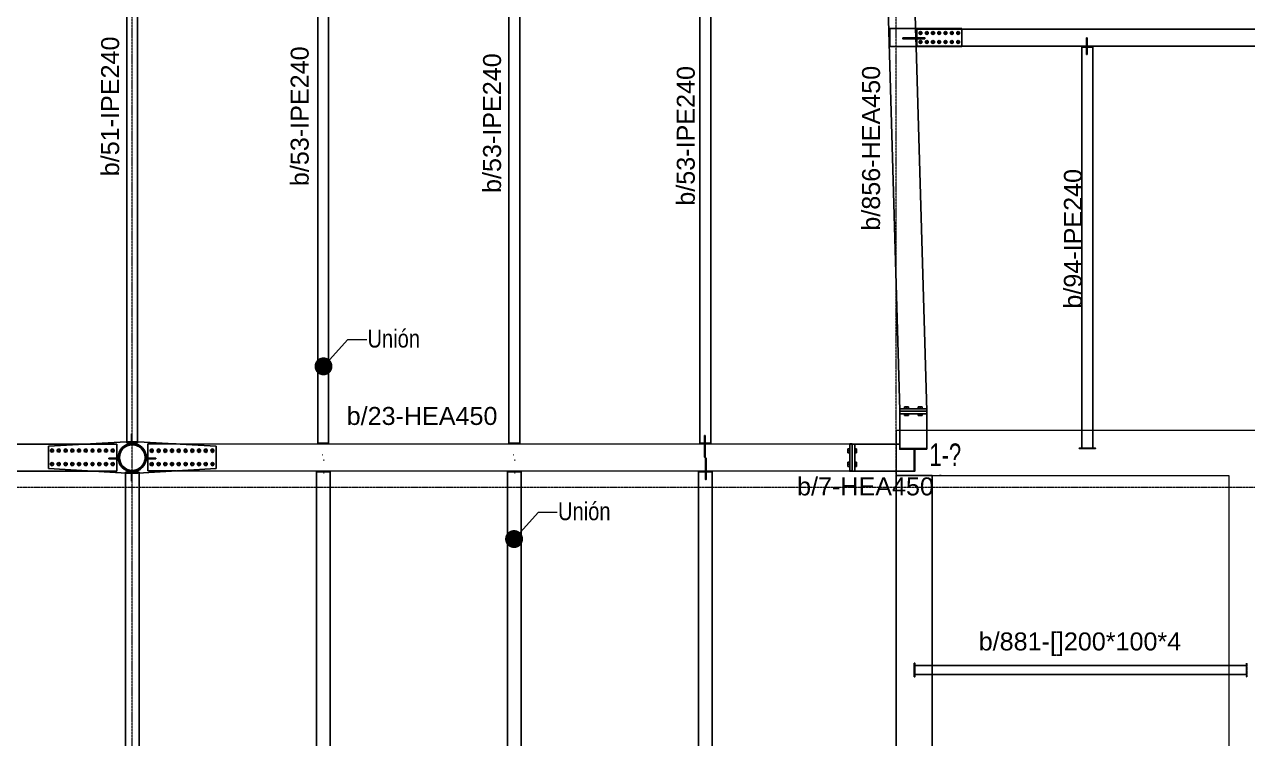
# Model space of a CAD drawing. Extents: x 7536 to 102814, y -9868 to 35131.
# Drawn here: x 20633 to 34240, y 20162 to 28101 of the extents above; entities that cross this region are included whole.
import ezdxf
from ezdxf.enums import TextEntityAlignment as Align

# ---------------------------------------------------------------- set-up
doc = ezdxf.new("R2010")
doc.units = 0
doc.header["$LTSCALE"] = 0.4
doc.linetypes.add('DXK_LINE_DOT2', pattern=[3.9198, 1.9599, -1.9599])
doc.linetypes.add('Grid Line', pattern=[3.33375, 1.905, -0.47625, 0.47625, -0.47625])
doc.layers.get('0').update_dxf_attribs({"color": 255})
for name, color, linetype in [('COTAS', 8, 'Continuous'), ('P-PLATINA', 6, 'Continuous'), ('VIGAS', 8, 'Continuous')]:
    doc.layers.add(name, color=color, linetype=linetype)
for name, color, linetype, lineweight in [('E_COLUMNAS-1', 1, 'Continuous', 25), ('E_EJES-1', 8, 'Grid Line', 9), ('E_TEXTO', 3, 'Continuous', 9), ('E_VIGAS-1', 254, 'Continuous', 25), ('I-WALL-1', 2, 'Continuous', 18)]:
    doc.layers.add(name, color=color, linetype=linetype, lineweight=lineweight)
doc.styles.add('CX', font='ARIALUNI.ttf', dxfattribs={"width": 0.8, "height": 300})
doc.styles.add('VERDANA', font='arial.ttf')

# ---------------------------------------------------------------- blocks, each defined once
blk = doc.blocks.new('CX')
at = {"layer": 'E_TEXTO', "color": 3, "style": 'CX', "width": 0.7}
blk.add_attdef('CX', text='', height=200, dxfattribs=at).set_placement((0, 0), align=Align.MIDDLE_CENTER)

msp = doc.modelspace()

# ---------------------------------------------------------------- linework, layer by layer
at = {"color": 1, "linetype": 'Continuous'}
for centre, radius, start, end in [((30600.5, 28005.6), 11.5, 18, 198), ((30600.5, 27905.6), 11.5, 18, 198), ((30600.5, 28005.6), 11.5, 198, 18), ((30600.5, 27905.6), 11.5, 198, 18), ((30600.5, 28005.6), 10, 90, 270), ((30600.5, 27905.6), 10, 90, 270), ((30600.5, 28005.6), 10, 270, 90), ((30600.5, 27905.6), 10, 270, 90), ((30670.5, 28005.6), 11.5, 18, 198), ((30670.5, 27905.6), 11.5, 18, 198), ((30670.5, 28005.6), 11.5, 198, 18), ((30670.5, 27905.6), 11.5, 198, 18), ((30670.5, 28005.6), 10, 90, 270), ((30670.5, 27905.6), 10, 90, 270), ((30670.5, 28005.6), 10, 270, 90), ((30670.5, 27905.6), 10, 270, 90), ((30740.5, 28005.6), 11.5, 18, 198), ((30740.5, 27905.6), 11.5, 18, 198), ((30740.5, 28005.6), 11.5, 198, 18), ((30740.5, 27905.6), 11.5, 198, 18), ((30740.5, 28005.6), 10, 90, 270), ((30740.5, 27905.6), 10, 90, 270), ((30740.5, 28005.6), 10, 270, 90), ((30740.5, 27905.6), 10, 270, 90), ((30810.5, 28005.6), 11.5, 18, 198), ((30810.5, 27905.6), 11.5, 18, 198), ((30810.5, 28005.6), 11.5, 198, 18), ((30810.5, 27905.6), 11.5, 198, 18), ((30810.5, 28005.6), 10, 90, 270), ((30810.5, 27905.6), 10, 90, 270), ((30810.5, 28005.6), 10, 270, 90), ((30810.5, 27905.6), 10, 270, 90), ((30880.5, 28005.6), 11.5, 18, 198), ((30880.5, 27905.6), 11.5, 18, 198), ((30880.5, 28005.6), 11.5, 198, 18), ((30880.5, 27905.6), 11.5, 198, 18), ((30880.5, 28005.6), 10, 90, 270), ((30880.5, 27905.6), 10, 90, 270), ((30880.5, 28005.6), 10, 270, 90), ((30880.5, 27905.6), 10, 270, 90), ((30950.5, 28005.6), 11.5, 18, 198), ((30950.5, 27905.6), 11.5, 18, 198), ((30950.5, 28005.6), 11.5, 198, 18), ((30950.5, 27905.6), 11.5, 198, 18), ((30950.5, 28005.6), 10, 90, 270), ((30950.5, 27905.6), 10, 90, 270), ((30950.5, 28005.6), 10, 270, 90), ((30950.5, 27905.6), 10, 270, 90), ((31020.5, 28005.6), 11.5, 18, 198), ((31020.5, 27905.6), 11.5, 18, 198), ((31020.5, 28005.6), 11.5, 198, 18), ((31020.5, 27905.6), 11.5, 198, 18), ((31020.5, 28005.6), 10, 90, 270), ((31020.5, 27905.6), 10, 90, 270), ((31020.5, 28005.6), 10, 270, 90), ((31020.5, 27905.6), 10, 270, 90), ((20939.9, 23363.3), 12, 18.0268, 198.0268), ((20939.9, 23363.3), 12, 198.0268, 18.0268), ((20939.9, 23363.3), 11, 90.0268, 270.0268), ((20939.9, 23363.3), 11, 270.0268, 90.0268), ((21014.9, 23363.4), 12, 18.0268, 198.0268), ((21014.9, 23363.4), 12, 198.0268, 18.0268), ((21014.9, 23363.4), 11, 90.0268, 270.0268), ((21014.9, 23363.4), 11, 270.0268, 90.0268), ((21089.9, 23363.4), 12, 18.0268, 198.0268), ((21089.9, 23363.4), 12, 198.0268, 18.0268), ((21089.9, 23363.4), 11, 90.0268, 270.0268), ((21089.9, 23363.4), 11, 270.0268, 90.0268), ((21164.9, 23363.4), 12, 18.0268, 198.0268), ((21164.9, 23363.4), 12, 198.0268, 18.0268), ((21164.9, 23363.4), 11, 90.0268, 270.0268), ((21164.9, 23363.4), 11, 270.0268, 90.0268), ((21239.9, 23363.5), 12, 18.0268, 198.0268), ((21239.9, 23363.5), 12, 198.0268, 18.0268), ((21239.9, 23363.5), 11, 90.0268, 270.0268), ((21239.9, 23363.5), 11, 270.0268, 90.0268), ((21314.9, 23363.5), 12, 18.0268, 198.0268), ((21314.9, 23363.5), 12, 198.0268, 18.0268), ((21314.9, 23363.5), 11, 90.0268, 270.0268), ((21314.9, 23363.5), 11, 270.0268, 90.0268), ((21389.9, 23363.5), 12, 18.0268, 198.0268), ((21389.9, 23363.5), 12, 198.0268, 18.0268), ((21389.9, 23363.5), 11, 90.0268, 270.0268), ((21389.9, 23363.5), 11, 270.0268, 90.0268), ((21464.9, 23363.6), 12, 18.0268, 198.0268), ((21464.9, 23363.6), 12, 198.0268, 18.0268), ((21464.9, 23363.6), 11, 90.0268, 270.0268), ((21464.9, 23363.6), 11, 270.0268, 90.0268), ((21539.9, 23363.6), 12, 18.0268, 198.0268), ((21539.9, 23363.6), 12, 198.0268, 18.0268), ((21539.9, 23363.6), 11, 90.0268, 270.0268), ((21539.9, 23363.6), 11, 270.0268, 90.0268), ((21614.9, 23363.6), 12, 18.0268, 198.0268), ((21614.9, 23363.6), 12, 198.0268, 18.0268), ((21614.9, 23363.6), 11, 90.0268, 270.0268), ((21614.9, 23363.6), 11, 270.0268, 90.0268), ((22049.9, 23362.8), 12, 18.0268, 198.0268), ((22049.9, 23362.8), 12, 198.0268, 18.0268), ((22049.9, 23362.8), 11, 90.0268, 270.0268), ((22049.9, 23362.8), 11, 270.0268, 90.0268), ((22124.9, 23362.8), 12, 18.0268, 198.0268), ((22124.9, 23362.8), 12, 198.0268, 18.0268), ((22124.9, 23362.8), 11, 90.0268, 270.0268), ((22124.9, 23362.8), 11, 270.0268, 90.0268), ((22199.9, 23362.8), 12, 18.0268, 198.0268), ((22199.9, 23362.8), 12, 198.0268, 18.0268), ((22199.9, 23362.8), 11, 90.0268, 270.0268), ((22199.9, 23362.8), 11, 270.0268, 90.0268), ((22274.9, 23362.9), 12, 18.0268, 198.0268), ((22274.9, 23362.9), 12, 198.0268, 18.0268), ((22274.9, 23362.9), 11, 90.0268, 270.0268), ((22274.9, 23362.9), 11, 270.0268, 90.0268), ((22349.9, 23362.9), 12, 18.0268, 198.0268), ((22349.9, 23362.9), 12, 198.0268, 18.0268), ((22349.9, 23362.9), 11, 90.0268, 270.0268), ((22349.9, 23362.9), 11, 270.0268, 90.0268), ((22424.9, 23362.9), 12, 18.0268, 198.0268), ((22424.9, 23362.9), 12, 198.0268, 18.0268), ((22424.9, 23362.9), 11, 90.0268, 270.0268), ((22424.9, 23362.9), 11, 270.0268, 90.0268), ((22499.9, 23363), 12, 18.0268, 198.0268), ((22499.9, 23363), 12, 198.0268, 18.0268), ((22499.9, 23363), 11, 90.0268, 270.0268), ((22499.9, 23363), 11, 270.0268, 90.0268), ((22574.9, 23363), 12, 18.0268, 198.0268), ((22574.9, 23363), 12, 198.0268, 18.0268), ((22574.9, 23363), 11, 90.0268, 270.0268), ((22574.9, 23363), 11, 270.0268, 90.0268), ((22649.9, 23363), 12, 18.0268, 198.0268), ((22649.9, 23363), 12, 198.0268, 18.0268), ((22649.9, 23363), 11, 90.0268, 270.0268), ((22649.9, 23363), 11, 270.0268, 90.0268), ((22724.9, 23363.1), 12, 18.0268, 198.0268), ((22724.9, 23363.1), 12, 198.0268, 18.0268), ((22724.9, 23363.1), 11, 90.0268, 270.0268), ((22724.9, 23363.1), 11, 270.0268, 90.0268), ((20939.9, 23213.3), 12, 18.0268, 198.0268), ((20939.9, 23213.3), 12, 198.0268, 18.0268), ((20939.9, 23213.3), 11, 90.0268, 270.0268), ((20939.9, 23213.3), 11, 270.0268, 90.0268), ((21014.9, 23213.4), 12, 18.0268, 198.0268), ((21014.9, 23213.4), 12, 198.0268, 18.0268), ((21014.9, 23213.4), 11, 90.0268, 270.0268), ((21014.9, 23213.4), 11, 270.0268, 90.0268), ((21089.9, 23213.4), 12, 18.0268, 198.0268), ((21089.9, 23213.4), 12, 198.0268, 18.0268), ((21089.9, 23213.4), 11, 90.0268, 270.0268), ((21089.9, 23213.4), 11, 270.0268, 90.0268), ((21164.9, 23213.4), 12, 18.0268, 198.0268), ((21164.9, 23213.4), 12, 198.0268, 18.0268), ((21164.9, 23213.4), 11, 90.0268, 270.0268), ((21164.9, 23213.4), 11, 270.0268, 90.0268), ((21239.9, 23213.5), 12, 18.0268, 198.0268), ((21239.9, 23213.5), 12, 198.0268, 18.0268), ((21239.9, 23213.5), 11, 90.0268, 270.0268), ((21239.9, 23213.5), 11, 270.0268, 90.0268), ((21314.9, 23213.5), 12, 18.0268, 198.0268), ((21314.9, 23213.5), 12, 198.0268, 18.0268), ((21314.9, 23213.5), 11, 90.0268, 270.0268), ((21314.9, 23213.5), 11, 270.0268, 90.0268), ((21389.9, 23213.5), 12, 18.0268, 198.0268), ((21389.9, 23213.5), 12, 198.0268, 18.0268), ((21389.9, 23213.5), 11, 90.0268, 270.0268), ((21389.9, 23213.5), 11, 270.0268, 90.0268), ((21464.9, 23213.6), 12, 18.0268, 198.0268), ((21464.9, 23213.6), 12, 198.0268, 18.0268), ((21464.9, 23213.6), 11, 90.0268, 270.0268), ((21464.9, 23213.6), 11, 270.0268, 90.0268), ((21539.9, 23213.6), 12, 18.0268, 198.0268), ((21539.9, 23213.6), 12, 198.0268, 18.0268), ((21539.9, 23213.6), 11, 90.0268, 270.0268), ((21539.9, 23213.6), 11, 270.0268, 90.0268), ((21614.9, 23213.6), 12, 18.0268, 198.0268), ((21614.9, 23213.6), 12, 198.0268, 18.0268), ((21614.9, 23213.6), 11, 90.0268, 270.0268), ((21614.9, 23213.6), 11, 270.0268, 90.0268), ((22049.9, 23212.8), 12, 18.0268, 198.0268), ((22049.9, 23212.8), 12, 198.0268, 18.0268), ((22049.9, 23212.8), 11, 90.0268, 270.0268), ((22049.9, 23212.8), 11, 270.0268, 90.0268), ((22124.9, 23212.8), 12, 18.0268, 198.0268), ((22124.9, 23212.8), 12, 198.0268, 18.0268), ((22124.9, 23212.8), 11, 90.0268, 270.0268), ((22124.9, 23212.8), 11, 270.0268, 90.0268), ((22199.9, 23212.8), 12, 18.0268, 198.0268), ((22199.9, 23212.8), 12, 198.0268, 18.0268), ((22199.9, 23212.8), 11, 90.0268, 270.0268), ((22199.9, 23212.8), 11, 270.0268, 90.0268), ((22274.9, 23212.9), 12, 18.0268, 198.0268), ((22274.9, 23212.9), 12, 198.0268, 18.0268), ((22274.9, 23212.9), 11, 90.0268, 270.0268), ((22274.9, 23212.9), 11, 270.0268, 90.0268), ((22349.9, 23212.9), 12, 18.0268, 198.0268), ((22349.9, 23212.9), 12, 198.0268, 18.0268), ((22349.9, 23212.9), 11, 90.0268, 270.0268), ((22349.9, 23212.9), 11, 270.0268, 90.0268), ((22424.9, 23212.9), 12, 18.0268, 198.0268), ((22424.9, 23212.9), 12, 198.0268, 18.0268), ((22424.9, 23212.9), 11, 90.0268, 270.0268), ((22424.9, 23212.9), 11, 270.0268, 90.0268), ((22499.9, 23213), 12, 18.0268, 198.0268), ((22499.9, 23213), 12, 198.0268, 18.0268), ((22499.9, 23213), 11, 90.0268, 270.0268), ((22499.9, 23213), 11, 270.0268, 90.0268), ((22574.9, 23213), 12, 18.0268, 198.0268), ((22574.9, 23213), 12, 198.0268, 18.0268), ((22574.9, 23213), 11, 90.0268, 270.0268), ((22574.9, 23213), 11, 270.0268, 90.0268), ((22649.9, 23213), 12, 18.0268, 198.0268), ((22649.9, 23213), 12, 198.0268, 18.0268), ((22649.9, 23213), 11, 90.0268, 270.0268), ((22649.9, 23213), 11, 270.0268, 90.0268), ((22724.9, 23213.1), 12, 18.0268, 198.0268), ((22724.9, 23213.1), 12, 198.0268, 18.0268), ((22724.9, 23213.1), 11, 90.0268, 270.0268), ((22724.9, 23213.1), 11, 270.0268, 90.0268)]:
    msp.add_arc(centre, radius, start, end, dxfattribs=at)
at = {"layer": 'COTAS'}
for points in [[(29851.6, 23435.8), (30371.1, 23435.8)], [(30532.4, 23378.2), (30532.6, 23135.8), (29851.5, 23135.8)], [(30532.4, 23378.2), (30532.4, 23135.8), (30540, 23135.8), (30540, 23378.2)]]:
    msp.add_lwpolyline(points, dxfattribs=at)
msp.add_lwpolyline([(30670.9, 23378.2), (30670.9, 23385.8), (30371.1, 23385.8), (30371.1, 23378.2)], close=True, dxfattribs=at)
at = {"layer": 'E_COLUMNAS-1'}
for centre, radius, start, end in [((21832.4, 23285.9), 157.5, 78.75, 258.75), ((21832.4, 23285.9), 157.5, 78.75, 258.75), ((21832.4, 23285.7), 152.5, 11.25, 191.25), ((21832.4, 23285.7), 142.5, 348.75, 168.75), ((21832.4, 23285.9), 157.5, 258.75, 78.75), ((21832.4, 23285.9), 157.5, 258.75, 78.75), ((21832.4, 23285.7), 152.5, 191.25, 11.25), ((21832.4, 23285.7), 142.5, 168.75, 348.75)]:
    msp.add_arc(centre, radius, start, end, dxfattribs=at)
at = {"layer": 'E_EJES-1'}
for p, q in [((21832.4, 3740.4), (21832.4, 34230.5)), ((30332.4, 3740.4), (30332.4, 34230.5)), ((8436, 22955.7), (101914.5, 22955.7))]:
    msp.add_line(p, q, dxfattribs=at)
at = {"layer": 'E_TEXTO', "color": 4}
for p, q in [((23960, 24300), (24230.6, 24598)), ((24230.6, 24598), (24440.3, 24598)), ((26080, 22380), (26350.6, 22678)), ((26350.6, 22678), (26560.3, 22678))]:
    msp.add_line(p, q, dxfattribs=at)
at = {"layer": 'E_TEXTO', "color": 4, "const_width": 100}
for points in [[(23910, 24300, 1), (24010, 24300, 1)], [(26030, 22380, 1), (26130, 22380, 1)]]:
    msp.add_lwpolyline(points, format="xyb", close=True, dxfattribs=at)
at = {"layer": 'E_VIGAS-1', "color": 30, "true_color": 0xf26722}
for p, q in [((30332.6, 23085.8), (30332.6, 13825.8)), ((30332.4, 14455.7), (30332.4, 22955.7))]:
    msp.add_line(p, q, dxfattribs=at)
msp.add_lwpolyline([(30732.3, 16440.8), (30732.3, 14325.8), (30332.3, 14325.8), (30332.3, 23085.8), (30732.3, 23085.8), (30732.3, 16440.8)], dxfattribs=at)
at = {"layer": 'I-WALL-1', "color": 40, "true_color": 0xf8d731}
msp.add_lwpolyline([(30332.6, 13825.8), (38832.6, 13825.8), (38832.6, 14325.8), (34432.5, 14325.8), (34432.5, 23085.8), (38832.6, 23085.8), (38832.6, 23585.8), (30332.6, 23585.8), (30332.4, 23085.8), (34032.5, 23085.8), (34032.5, 14325.8), (30332.6, 14325.8)], close=True, dxfattribs=at)
at = {"layer": 'P-PLATINA'}
for p, q in [((30431.5, 27940.9), (30431.5, 27950.9)), ((23948.2, 23317.3), (23954.2, 23317.3)), ((26073.2, 23317), (26079.2, 23317)), ((28198.2, 23316.7), (28204.2, 23316.7)), ((23960.9, 23255.8), (23966.9, 23255.8)), ((26085.9, 23255.5), (26091.9, 23255.5)), ((28210.9, 23255.2), (28216.9, 23255.2)), ((23960.9, 23116.5), (23966.9, 23116.5)), ((26085.9, 23116.2), (26091.9, 23116.2)), ((28210.9, 23116), (28216.9, 23116))]:
    msp.add_line(p, q, dxfattribs=at)
for points in [[(30650.8, 27940.9), (30650.8, 27950.9), (30406.5, 27950.9), (30406.5, 27940.9)], [(28198.3, 23531), (28204.3, 23531), (28204.3, 23446), (28204.3, 23436), (28204.2, 23291.7), (28198.2, 23291.7), (28198.3, 23436), (28198.3, 23446)], [(28216.9, 23126), (28216.9, 23136), (28216.9, 23280.2), (28210.9, 23280.2), (28210.9, 23136), (28210.9, 23126), (28210.9, 23041), (28216.9, 23041)]]:
    msp.add_lwpolyline(points, close=True, dxfattribs=at)
at = {"layer": 'VIGAS'}
for p, q in [((23897.4, 23446.5), (23897.4, 29747.5)), ((24017.4, 23446.5), (24017.4, 29747.5)), ((26022.4, 29747.5), (26022.4, 23446.3)), ((26142.4, 29747.5), (26142.4, 23446.2)), ((28147.4, 23446), (28147.4, 29747.5)), ((28267.4, 23446), (28267.4, 29747.5)), ((30198.1, 29757.3), (30370.4, 23809.6)), ((30499.1, 29728.1), (30547.5, 28055.6)), ((21772.4, 29634.8), (21772.4, 23460.1)), ((21892.4, 29634.7), (21892.4, 23460.1)), ((30260.4, 27855.6), (30260.5, 28055.6)), ((30260.4, 27855.6), (30260.5, 28055.6)), ((30260.5, 28055.6), (31060.5, 28055.6)), ((30260.5, 28055.6), (31060.5, 28055.6)), ((30547.5, 28055.6), (30553.3, 27855.6)), ((30560.4, 27860.6), (30560.4, 28050.6)), ((31060.5, 28050.6), (30560.4, 28050.6)), ((31060.5, 28055.6), (31060.4, 27855.6)), ((31060.5, 28055.6), (31060.4, 27855.6)), ((38159.9, 28050.6), (31060.5, 28050.6)), ((30585.5, 28014.2), (30600.5, 28022.9)), ((30585.5, 27996.9), (30585.5, 28014.2)), ((30600.5, 27988.2), (30585.5, 27996.9)), ((30585.5, 27914.2), (30600.5, 27922.9)), ((30585.5, 27896.9), (30585.5, 27914.2)), ((30600.5, 27888.2), (30585.5, 27896.9)), ((30600.5, 28022.9), (30615.5, 28014.2)), ((30615.5, 27996.9), (30600.5, 27988.2)), ((30600.5, 27922.9), (30615.5, 27914.2)), ((30615.5, 27896.9), (30600.5, 27888.2)), ((30615.5, 28014.2), (30615.5, 27996.9)), ((30615.5, 27914.2), (30615.5, 27896.9)), ((30655.5, 28014.2), (30670.5, 28022.9)), ((30655.5, 27996.9), (30655.5, 28014.2)), ((30670.5, 27988.2), (30655.5, 27996.9)), ((30655.5, 27914.2), (30670.5, 27922.9)), ((30655.5, 27896.9), (30655.5, 27914.2)), ((30670.5, 27888.2), (30655.5, 27896.9)), ((30670.5, 28022.9), (30685.5, 28014.2)), ((30685.5, 27996.9), (30670.5, 27988.2)), ((30670.5, 27922.9), (30685.5, 27914.2)), ((30685.5, 27896.9), (30670.5, 27888.2)), ((30685.5, 28014.2), (30685.5, 27996.9)), ((30685.5, 27914.2), (30685.5, 27896.9)), ((30725.5, 28014.2), (30740.5, 28022.9)), ((30725.5, 27996.9), (30725.5, 28014.2)), ((30740.5, 27988.2), (30725.5, 27996.9)), ((30725.5, 27914.2), (30740.5, 27922.9)), ((30725.5, 27896.9), (30725.5, 27914.2)), ((30740.5, 27888.2), (30725.5, 27896.9)), ((30740.5, 28022.9), (30755.5, 28014.2)), ((30755.5, 27996.9), (30740.5, 27988.2)), ((30740.5, 27922.9), (30755.5, 27914.2)), ((30755.5, 27896.9), (30740.5, 27888.2)), ((30755.5, 28014.2), (30755.5, 27996.9)), ((30755.5, 27914.2), (30755.5, 27896.9)), ((30795.5, 28014.2), (30810.5, 28022.9)), ((30795.5, 27996.9), (30795.5, 28014.2)), ((30810.5, 27988.2), (30795.5, 27996.9)), ((30795.5, 27914.2), (30810.5, 27922.9)), ((30795.5, 27896.9), (30795.5, 27914.2)), ((30810.5, 27888.2), (30795.5, 27896.9)), ((30810.5, 28022.9), (30825.5, 28014.2)), ((30825.5, 27996.9), (30810.5, 27988.2)), ((30810.5, 27922.9), (30825.5, 27914.2)), ((30825.5, 27896.9), (30810.5, 27888.2)), ((30825.5, 28014.2), (30825.5, 27996.9)), ((30825.5, 27914.2), (30825.5, 27896.9)), ((30865.5, 28014.2), (30880.5, 28022.9)), ((30865.5, 27996.9), (30865.5, 28014.2)), ((30880.5, 27988.2), (30865.5, 27996.9)), ((30865.5, 27914.2), (30880.5, 27922.9)), ((30865.5, 27896.9), (30865.5, 27914.2)), ((30880.5, 27888.2), (30865.5, 27896.9)), ((30880.5, 28022.9), (30895.5, 28014.2)), ((30895.5, 27996.9), (30880.5, 27988.2)), ((30880.5, 27922.9), (30895.5, 27914.2)), ((30895.5, 27896.9), (30880.5, 27888.2)), ((30895.5, 28014.2), (30895.5, 27996.9)), ((30895.5, 27914.2), (30895.5, 27896.9)), ((30935.5, 28014.2), (30950.5, 28022.9)), ((30935.5, 27996.9), (30935.5, 28014.2)), ((30950.5, 27988.2), (30935.5, 27996.9)), ((30935.5, 27914.2), (30950.5, 27922.9)), ((30935.5, 27896.9), (30935.5, 27914.2)), ((30950.5, 27888.2), (30935.5, 27896.9)), ((30950.5, 28022.9), (30965.5, 28014.2)), ((30965.5, 27996.9), (30950.5, 27988.2)), ((30950.5, 27922.9), (30965.5, 27914.2)), ((30965.5, 27896.9), (30950.5, 27888.2)), ((30965.5, 28014.2), (30965.5, 27996.9)), ((30965.5, 27914.2), (30965.5, 27896.9)), ((31005.5, 28014.2), (31020.5, 28022.9)), ((31005.5, 27996.9), (31005.5, 28014.2)), ((31020.5, 27988.2), (31005.5, 27996.9)), ((31005.5, 27914.2), (31020.5, 27922.9)), ((31005.5, 27896.9), (31005.5, 27914.2)), ((31020.5, 27888.2), (31005.5, 27896.9)), ((31020.5, 28022.9), (31035.5, 28014.2)), ((31035.5, 27996.9), (31020.5, 27988.2)), ((31020.5, 27922.9), (31035.5, 27914.2)), ((31035.5, 27896.9), (31020.5, 27888.2)), ((31035.5, 28014.2), (31035.5, 27996.9)), ((31035.5, 27914.2), (31035.5, 27896.9)), ((32454.3, 27950.9), (32448.3, 27950.9)), ((32448.3, 27950.9), (32448.3, 27860.6)), ((32448.3, 27930.9), (32454.3, 27930.9)), ((32454.3, 27860.6), (32454.3, 27950.9)), ((31060.4, 27855.6), (30260.4, 27855.6)), ((31060.4, 27855.6), (30260.4, 27855.6)), ((30553.3, 27855.6), (30671.1, 23800.1)), ((31060.4, 27860.6), (30560.4, 27860.6)), ((38159.9, 27860.6), (31060.4, 27860.6)), ((32397.4, 27850.6), (32517.4, 27850.6)), ((32397.4, 27850.6), (32397.4, 23585.8)), ((32448.3, 27860.6), (32448.3, 27850.6)), ((32448.3, 27850.6), (32448.3, 27765.6)), ((32448.3, 27765.6), (32454.3, 27765.6)), ((32454.3, 27860.6), (32454.3, 27850.6)), ((32454.3, 27850.6), (32454.3, 27765.6)), ((32517.4, 27850.6), (32517.4, 23585.8)), ((30369.9, 23828.6), (30665.1, 23828.6)), ((30370.7, 23800.1), (30370.7, 23828.6)), ((30372.4, 23828.6), (30671.1, 23828.6)), ((30469.9, 23848.4), (30424.9, 23848.4)), ((30424.9, 23848.4), (30424.9, 23828.6)), ((30447.4, 23828.6), (30447.4, 23848.4)), ((30469.9, 23828.6), (30469.9, 23848.4)), ((30619.9, 23848.4), (30574.9, 23848.4)), ((30574.9, 23848.4), (30574.9, 23828.6)), ((30597.4, 23828.6), (30597.4, 23848.4)), ((30619.9, 23848.4), (30619.9, 23828.6)), ((30671.1, 23828.6), (30671.1, 23800.1)), ((30370.4, 23809.6), (30370.5, 23809.6)), ((30371, 23790.6), (30370.5, 23809.6)), ((30371, 23771.6), (30371, 23790.6)), ((30371.1, 23771.6), (30371.1, 23800.1)), ((30371.1, 23800.1), (30671.1, 23800.1)), ((30371.1, 23771.6), (30371.1, 23385.8)), ((30671.1, 23771.6), (30371.1, 23771.6)), ((30671.1, 23800.1), (30372.4, 23800.1)), ((30379, 23771.6), (30664, 23771.6)), ((30424.9, 23771.6), (30424.9, 23751.8)), ((30469.9, 23751.8), (30424.9, 23751.8)), ((30447.4, 23751.8), (30447.4, 23771.6)), ((30469.9, 23771.6), (30469.9, 23751.8)), ((30574.9, 23771.6), (30574.9, 23751.8)), ((30619.9, 23751.8), (30574.9, 23751.8)), ((30597.4, 23751.8), (30597.4, 23771.6)), ((30619.9, 23771.6), (30619.9, 23751.8)), ((30670.5, 23809.6), (30670.5, 23809.6)), ((30671, 23790.6), (30671, 23771.6)), ((30671.1, 23771.6), (30671, 23771.6)), ((30671.1, 23800.1), (30671.1, 23771.6)), ((30671.1, 23771.6), (30671.1, 23385.8)), ((21823.3, 23548.2), (21823.3, 23442.5)), ((21823.3, 23548.2), (21829.3, 23548.2)), ((21829.3, 23548.2), (21829.3, 23443.1)), ((32397.4, 23585.8), (32397.4, 23391.8)), ((32517.4, 23585.8), (32517.4, 23391.8)), ((21317.2, 23435.8), (13837.2, 23435.8)), ((20900.1, 23413.5), (21832.4, 23463.4)), ((20900.1, 23413.5), (21832.4, 23463.4)), ((20900.1, 23163.5), (20900.1, 23413.5)), ((20900.1, 23163.5), (20900.1, 23413.5)), ((21659.9, 23435.8), (21317.2, 23435.8)), ((21659.9, 23135.8), (21659.9, 23435.8)), ((21772.4, 23460.1), (21772.4, 23448.2)), ((21892.4, 23448.2), (21772.4, 23448.2)), ((21823.3, 23442.5), (21823.3, 23438.2)), ((21823.3, 23438.2), (21829.3, 23438.2)), ((21829.3, 23443.1), (21829.3, 23438.2)), ((21832.4, 23463.4), (22764.9, 23412.5)), ((21832.4, 23463.4), (22764.9, 23412.5)), ((21892.4, 23460.1), (21892.4, 23448.2)), ((22320.2, 23436.7), (22004.9, 23436.8)), ((22004.9, 23136.8), (22004.9, 23436.8)), ((29813.6, 23435.8), (22320.2, 23436.7)), ((22764.9, 23412.5), (22764.9, 23162.5)), ((22764.9, 23412.5), (22764.9, 23162.5)), ((23897.4, 23446.5), (24017.4, 23446.5)), ((26142.4, 23446.2), (26022.4, 23446.3)), ((28147.4, 23446), (28267.4, 23446)), ((29813.6, 23437.1), (29842.1, 23437.1)), ((29813.6, 23137.1), (29813.6, 23437.1)), ((29813.6, 23435.8), (29832.6, 23435.8)), ((29813.6, 23429.2), (29813.6, 23144.2)), ((29832.6, 23435.8), (29851.6, 23435.8)), ((29842.1, 23437.1), (29842.1, 23137.1)), ((29842.1, 23435.8), (29870.6, 23435.8)), ((29842.1, 23135.8), (29842.1, 23435.8)), ((29870.6, 23435.8), (29870.6, 23135.8)), ((29870.6, 23428.4), (29870.6, 23143.1)), ((20923.4, 23372.8), (20939.9, 23382.4)), ((20923.4, 23353.8), (20923.4, 23372.8)), ((20939.9, 23344.3), (20923.4, 23353.8)), ((20939.9, 23382.4), (20956.4, 23372.9)), ((20956.4, 23353.8), (20939.9, 23344.3)), ((20956.4, 23372.9), (20956.4, 23353.8)), ((20998.4, 23372.9), (21014.9, 23382.4)), ((20998.4, 23353.8), (20998.4, 23372.9)), ((21014.9, 23344.3), (20998.4, 23353.8)), ((21014.9, 23382.4), (21031.4, 23372.9)), ((21031.4, 23353.8), (21014.9, 23344.3)), ((21031.4, 23372.9), (21031.4, 23353.8)), ((21073.4, 23372.9), (21089.9, 23382.4)), ((21073.4, 23353.9), (21073.4, 23372.9)), ((21089.9, 23344.3), (21073.4, 23353.9)), ((21089.9, 23382.4), (21106.4, 23372.9)), ((21106.4, 23353.9), (21089.9, 23344.3)), ((21106.4, 23372.9), (21106.4, 23353.9)), ((21148.4, 23372.9), (21164.9, 23382.5)), ((21148.4, 23353.9), (21148.4, 23372.9)), ((21164.9, 23344.4), (21148.4, 23353.9)), ((21164.9, 23382.5), (21181.4, 23373)), ((21181.4, 23353.9), (21164.9, 23344.4)), ((21181.4, 23373), (21181.4, 23353.9)), ((21223.4, 23373), (21239.9, 23382.5)), ((21223.4, 23353.9), (21223.4, 23373)), ((21239.9, 23344.4), (21223.4, 23353.9)), ((21239.9, 23382.5), (21256.4, 23373)), ((21256.4, 23353.9), (21239.9, 23344.4)), ((21256.4, 23373), (21256.4, 23353.9)), ((21298.4, 23373), (21314.9, 23382.5)), ((21298.4, 23354), (21298.4, 23373)), ((21314.9, 23344.4), (21298.4, 23354)), ((21314.9, 23382.5), (21331.4, 23373)), ((21331.4, 23354), (21314.9, 23344.4)), ((21331.4, 23373), (21331.4, 23354)), ((21373.4, 23373), (21389.9, 23382.6)), ((21373.4, 23354), (21373.4, 23373)), ((21389.9, 23344.5), (21373.4, 23354)), ((21389.9, 23382.6), (21406.4, 23373.1)), ((21406.4, 23354), (21389.9, 23344.5)), ((21406.4, 23373.1), (21406.4, 23354)), ((21448.4, 23373.1), (21464.9, 23382.6)), ((21448.4, 23354), (21448.4, 23373.1)), ((21464.9, 23344.5), (21448.4, 23354)), ((21464.9, 23382.6), (21481.4, 23373.1)), ((21481.4, 23354), (21464.9, 23344.5)), ((21481.4, 23373.1), (21481.4, 23354)), ((21523.4, 23373.1), (21539.9, 23382.7)), ((21523.4, 23354.1), (21523.4, 23373.1)), ((21539.9, 23344.5), (21523.4, 23354.1)), ((21539.9, 23382.7), (21556.4, 23373.1)), ((21556.4, 23354.1), (21539.9, 23344.5)), ((21556.4, 23373.1), (21556.4, 23354.1)), ((21675.4, 23280.2), (21569.9, 23280.2)), ((21569.9, 23280.2), (21569.9, 23270.2)), ((21676.4, 23270.2), (21569.9, 23270.2)), ((21598.4, 23373.2), (21614.9, 23382.7)), ((21598.4, 23354.1), (21598.4, 23373.2)), ((21614.9, 23344.6), (21598.4, 23354.1)), ((21614.9, 23382.7), (21631.4, 23373.2)), ((21631.4, 23354.1), (21614.9, 23344.6)), ((21631.4, 23373.2), (21631.4, 23354.1)), ((21679.9, 23280.2), (21675.4, 23280.2)), ((21679.9, 23270.2), (21676.4, 23270.2)), ((21679.9, 23270.2), (21679.9, 23280.2)), ((21989.3, 23280.2), (21984.9, 23280.2)), ((21984.9, 23280.2), (21984.9, 23270.2)), ((21988.3, 23270.2), (21984.9, 23270.2)), ((22094.9, 23270.2), (21988.3, 23270.2)), ((22094.9, 23280.2), (21989.3, 23280.2)), ((22033.3, 23372.3), (22049.8, 23381.8)), ((22033.4, 23353.2), (22033.3, 23372.3)), ((22049.9, 23343.7), (22033.4, 23353.2)), ((22049.8, 23381.8), (22066.3, 23372.3)), ((22066.4, 23353.2), (22049.9, 23343.7)), ((22066.3, 23372.3), (22066.4, 23353.2)), ((22094.9, 23270.2), (22094.9, 23280.2)), ((22108.3, 23372.3), (22124.8, 23381.8)), ((22108.4, 23353.3), (22108.3, 23372.3)), ((22124.9, 23343.7), (22108.4, 23353.3)), ((22124.8, 23381.8), (22141.3, 23372.3)), ((22141.4, 23353.3), (22124.9, 23343.7)), ((22141.3, 23372.3), (22141.4, 23353.3)), ((22183.3, 23372.3), (22199.8, 23381.9)), ((22183.4, 23353.3), (22183.3, 23372.3)), ((22199.9, 23343.8), (22183.4, 23353.3)), ((22199.8, 23381.9), (22216.3, 23372.4)), ((22216.4, 23353.3), (22199.9, 23343.8)), ((22216.3, 23372.4), (22216.4, 23353.3)), ((22258.3, 23372.4), (22274.8, 23381.9)), ((22258.4, 23353.3), (22258.3, 23372.4)), ((22274.9, 23343.8), (22258.4, 23353.3)), ((22274.8, 23381.9), (22291.3, 23372.4)), ((22291.4, 23353.3), (22274.9, 23343.8)), ((22291.3, 23372.4), (22291.4, 23353.3)), ((22333.3, 23372.4), (22349.8, 23382)), ((22333.4, 23353.4), (22333.3, 23372.4)), ((22349.9, 23343.8), (22333.4, 23353.4)), ((22349.8, 23382), (22366.3, 23372.4)), ((22366.4, 23353.4), (22349.9, 23343.8)), ((22366.3, 23372.4), (22366.4, 23353.4)), ((22408.3, 23372.5), (22424.8, 23382)), ((22408.4, 23353.4), (22408.3, 23372.5)), ((22424.9, 23343.9), (22408.4, 23353.4)), ((22424.8, 23382), (22441.3, 23372.5)), ((22441.4, 23353.4), (22424.9, 23343.9)), ((22441.3, 23372.5), (22441.4, 23353.4)), ((22483.3, 23372.5), (22499.8, 23382)), ((22483.4, 23353.4), (22483.3, 23372.5)), ((22499.9, 23343.9), (22483.4, 23353.4)), ((22499.8, 23382), (22516.3, 23372.5)), ((22516.4, 23353.5), (22499.9, 23343.9)), ((22516.3, 23372.5), (22516.4, 23353.5)), ((22558.3, 23372.5), (22574.8, 23382.1)), ((22558.4, 23353.5), (22558.3, 23372.5)), ((22574.9, 23344), (22558.4, 23353.5)), ((22574.8, 23382.1), (22591.3, 23372.5)), ((22591.4, 23353.5), (22574.9, 23344)), ((22591.3, 23372.5), (22591.4, 23353.5)), ((22633.3, 23372.6), (22649.8, 23382.1)), ((22633.4, 23353.5), (22633.3, 23372.6)), ((22649.9, 23344), (22633.4, 23353.5)), ((22649.8, 23382.1), (22666.3, 23372.6)), ((22666.4, 23353.5), (22649.9, 23344)), ((22666.3, 23372.6), (22666.4, 23353.5)), ((22708.3, 23372.6), (22724.8, 23382.1)), ((22708.4, 23353.5), (22708.3, 23372.6)), ((22724.9, 23344), (22708.4, 23353.5)), ((22724.8, 23382.1), (22741.3, 23372.6)), ((22741.4, 23353.6), (22724.9, 23344)), ((22741.3, 23372.6), (22741.4, 23353.6)), ((29813.6, 23383.3), (29793.8, 23383.3)), ((29793.8, 23338.3), (29793.8, 23383.3)), ((29793.8, 23360.8), (29813.6, 23360.8)), ((29813.6, 23338.3), (29793.8, 23338.3)), ((29890.4, 23383.3), (29870.6, 23383.3)), ((29870.6, 23360.8), (29890.4, 23360.8)), ((29870.6, 23338.3), (29890.4, 23338.3)), ((29890.4, 23338.3), (29890.4, 23383.3)), ((32517.4, 23391.8), (32397.4, 23391.8)), ((21368.8, 23135.8), (13804.9, 23135.8)), ((21832.4, 23108.4), (20900.1, 23163.5)), ((21832.4, 23108.4), (20900.1, 23163.5)), ((20923.4, 23222.8), (20939.9, 23232.4)), ((20923.4, 23203.8), (20923.4, 23222.8)), ((20939.9, 23194.3), (20923.4, 23203.8)), ((20939.9, 23232.4), (20956.4, 23222.9)), ((20956.4, 23203.8), (20939.9, 23194.3)), ((20956.4, 23222.9), (20956.4, 23203.8)), ((20998.4, 23222.9), (21014.9, 23232.4)), ((20998.4, 23203.8), (20998.4, 23222.9)), ((21014.9, 23194.3), (20998.4, 23203.8)), ((21014.9, 23232.4), (21031.4, 23222.9)), ((21031.4, 23203.8), (21014.9, 23194.3)), ((21031.4, 23222.9), (21031.4, 23203.8)), ((21073.4, 23222.9), (21089.9, 23232.4)), ((21073.4, 23203.9), (21073.4, 23222.9)), ((21089.9, 23194.3), (21073.4, 23203.9)), ((21089.9, 23232.4), (21106.4, 23222.9)), ((21106.4, 23203.9), (21089.9, 23194.3)), ((21106.4, 23222.9), (21106.4, 23203.9)), ((21148.4, 23222.9), (21164.9, 23232.5)), ((21148.4, 23203.9), (21148.4, 23222.9)), ((21164.9, 23194.4), (21148.4, 23203.9)), ((21164.9, 23232.5), (21181.4, 23223)), ((21181.4, 23203.9), (21164.9, 23194.4)), ((21181.4, 23223), (21181.4, 23203.9)), ((21223.4, 23223), (21239.9, 23232.5)), ((21223.4, 23203.9), (21223.4, 23223)), ((21239.9, 23194.4), (21223.4, 23203.9)), ((21239.9, 23232.5), (21256.4, 23223)), ((21256.4, 23203.9), (21239.9, 23194.4)), ((21256.4, 23223), (21256.4, 23203.9)), ((21298.4, 23223), (21314.9, 23232.5)), ((21298.4, 23204), (21298.4, 23223)), ((21314.9, 23194.4), (21298.4, 23204)), ((21314.9, 23232.5), (21331.4, 23223)), ((21331.4, 23204), (21314.9, 23194.4)), ((21331.4, 23223), (21331.4, 23204)), ((21659.9, 23135.8), (21368.8, 23135.8)), ((21373.4, 23223), (21389.9, 23232.6)), ((21373.4, 23204), (21373.4, 23223)), ((21389.9, 23194.5), (21373.4, 23204)), ((21389.9, 23232.6), (21406.4, 23223.1)), ((21406.4, 23204), (21389.9, 23194.5)), ((21406.4, 23223.1), (21406.4, 23204)), ((21448.4, 23223.1), (21464.9, 23232.6)), ((21448.4, 23204), (21448.4, 23223.1)), ((21464.9, 23194.5), (21448.4, 23204)), ((21464.9, 23232.6), (21481.4, 23223.1)), ((21481.4, 23204), (21464.9, 23194.5)), ((21481.4, 23223.1), (21481.4, 23204)), ((21523.4, 23223.1), (21539.9, 23232.7)), ((21523.4, 23204.1), (21523.4, 23223.1)), ((21539.9, 23194.5), (21523.4, 23204.1)), ((21539.9, 23232.7), (21556.4, 23223.1)), ((21556.4, 23204.1), (21539.9, 23194.5)), ((21556.4, 23223.1), (21556.4, 23204.1)), ((21598.4, 23223.2), (21614.9, 23232.7)), ((21598.4, 23204.1), (21598.4, 23223.2)), ((21614.9, 23194.6), (21598.4, 23204.1)), ((21614.9, 23232.7), (21631.4, 23223.2)), ((21631.4, 23204.1), (21614.9, 23194.6)), ((21631.4, 23223.2), (21631.4, 23204.1)), ((21828.8, 23133.2), (21822.8, 23133.2)), ((21822.8, 23133.2), (21822.8, 23129.3)), ((21828.8, 23133.2), (21828.8, 23128.7)), ((22764.9, 23162.5), (21832.4, 23108.4)), ((22764.9, 23162.5), (21832.4, 23108.4)), ((22321, 23136.7), (22004.9, 23136.8)), ((22033.4, 23222.3), (22049.9, 23231.8)), ((22033.4, 23203.2), (22033.4, 23222.3)), ((22049.9, 23193.7), (22033.4, 23203.2)), ((22049.9, 23231.8), (22066.4, 23222.3)), ((22066.4, 23203.2), (22049.9, 23193.7)), ((22066.4, 23222.3), (22066.4, 23203.2)), ((22108.4, 23222.3), (22124.9, 23231.8)), ((22108.4, 23203.3), (22108.4, 23222.3)), ((22124.9, 23193.7), (22108.4, 23203.3)), ((22124.9, 23231.8), (22141.4, 23222.3)), ((22141.4, 23203.3), (22124.9, 23193.7)), ((22141.4, 23222.3), (22141.4, 23203.3)), ((22183.4, 23222.3), (22199.9, 23231.9)), ((22183.4, 23203.3), (22183.4, 23222.3)), ((22199.9, 23193.8), (22183.4, 23203.3)), ((22199.9, 23231.9), (22216.4, 23222.4)), ((22216.4, 23203.3), (22199.9, 23193.8)), ((22216.4, 23222.4), (22216.4, 23203.3)), ((22258.4, 23222.4), (22274.9, 23231.9)), ((22258.4, 23203.3), (22258.4, 23222.4)), ((22274.9, 23193.8), (22258.4, 23203.3)), ((22274.9, 23231.9), (22291.4, 23222.4)), ((22291.4, 23203.3), (22274.9, 23193.8)), ((22291.4, 23222.4), (22291.4, 23203.3)), ((29813.5, 23135.8), (22321, 23136.7)), ((22333.4, 23222.4), (22349.9, 23232)), ((22333.4, 23203.4), (22333.4, 23222.4)), ((22349.9, 23193.8), (22333.4, 23203.4)), ((22349.9, 23232), (22366.4, 23222.4)), ((22366.4, 23203.4), (22349.9, 23193.8)), ((22366.4, 23222.4), (22366.4, 23203.4)), ((22408.4, 23222.5), (22424.9, 23232)), ((22408.4, 23203.4), (22408.4, 23222.5)), ((22424.9, 23193.9), (22408.4, 23203.4)), ((22424.9, 23232), (22441.4, 23222.5)), ((22441.4, 23203.4), (22424.9, 23193.9)), ((22441.4, 23222.5), (22441.4, 23203.4)), ((22483.4, 23222.5), (22499.9, 23232)), ((22483.4, 23203.4), (22483.4, 23222.5)), ((22499.9, 23193.9), (22483.4, 23203.4)), ((22499.9, 23232), (22516.4, 23222.5)), ((22516.4, 23203.5), (22499.9, 23193.9)), ((22516.4, 23222.5), (22516.4, 23203.5)), ((22558.4, 23222.5), (22574.9, 23232.1)), ((22558.4, 23203.5), (22558.4, 23222.5)), ((22574.9, 23194), (22558.4, 23203.5)), ((22574.9, 23232.1), (22591.4, 23222.5)), ((22591.4, 23203.5), (22574.9, 23194)), ((22591.4, 23222.5), (22591.4, 23203.5)), ((22633.4, 23222.6), (22649.9, 23232.1)), ((22633.4, 23203.5), (22633.4, 23222.6)), ((22649.9, 23194), (22633.4, 23203.5)), ((22649.9, 23232.1), (22666.4, 23222.6)), ((22666.4, 23203.5), (22649.9, 23194)), ((22666.4, 23222.6), (22666.4, 23203.5)), ((22708.4, 23222.6), (22724.9, 23232.1)), ((22708.4, 23203.5), (22708.4, 23222.6)), ((22724.9, 23194), (22708.4, 23203.5)), ((22724.9, 23232.1), (22741.4, 23222.6)), ((22741.4, 23203.6), (22724.9, 23194)), ((22741.4, 23222.6), (22741.4, 23203.6)), ((23960.9, 23136.5), (23966.9, 23136.5)), ((26085.9, 23136.2), (26091.9, 23136.2)), ((28210.9, 23136), (28216.9, 23136)), ((29813.6, 23233.3), (29793.8, 23233.3)), ((29793.8, 23188.3), (29793.8, 23233.3)), ((29793.8, 23210.8), (29813.6, 23210.8)), ((29813.6, 23188.3), (29793.8, 23188.3)), ((29832.5, 23135.8), (29813.5, 23135.8)), ((29842.1, 23137.1), (29813.6, 23137.1)), ((29851.5, 23135.8), (29832.5, 23135.8)), ((29870.6, 23135.8), (29842.1, 23135.8)), ((29890.4, 23233.3), (29870.6, 23233.3)), ((29870.6, 23210.8), (29890.4, 23210.8)), ((29890.4, 23188.3), (29870.6, 23188.3)), ((29890.4, 23188.3), (29890.4, 23233.3)), ((21757.4, 23123.2), (21757.4, 23112.8)), ((21757.4, 23123.2), (21907.4, 23123.2)), ((21757.4, 23112.8), (21757.4, 14945.9)), ((21822.8, 23129.3), (21822.8, 23023.2)), ((21822.8, 23023.2), (21828.8, 23023.2)), ((21828.8, 23128.7), (21828.8, 23023.2)), ((21907.4, 23123.2), (21907.4, 23112.8)), ((21907.4, 23112.8), (21907.4, 14945.5)), ((24032.4, 23126.5), (23882.4, 23126.5)), ((23882.4, 23126.5), (23882.4, 14764.9)), ((24032.4, 23126.5), (24032.4, 14764.9)), ((26007.4, 14591.6), (26007.4, 23126.3)), ((26007.4, 23126.3), (26157.4, 23126.2)), ((26157.4, 14591.6), (26157.4, 23126.2)), ((28282.4, 23126), (28132.4, 23126)), ((28132.4, 23126), (28132.4, 14418.4)), ((28282.4, 23126), (28282.4, 14418.4)), ((30813.4, 23085.8), (30832.4, 23085.8))]:
    msp.add_line(p, q, dxfattribs=at)
msp.add_lwpolyline([(32367.4, 23385.8), (32547.4, 23385.8), (32547.4, 23391.8), (32367.4, 23391.8)], close=True, dxfattribs=at)
at = {"layer": 'VIGAS', "linetype": 'Continuous'}
for points in [[(30532.6, 20848.2), (30538.6, 20848.2), (30538.6, 20998.2), (30532.6, 20998.2)], [(34226.6, 20873.2), (34226.6, 20973.2), (34032.6, 20973.2), (30538.6, 20973.2), (30538.6, 20873.2), (34032.6, 20873.2)]]:
    msp.add_lwpolyline(points, close=True, dxfattribs=at)
at = {"layer": 'VIGAS', "linetype": 'DXK_LINE_DOT2'}
msp.add_lwpolyline([(34232.6, 20998.2), (34226.6, 20998.2), (34226.6, 20848.2), (34232.6, 20848.2)], close=True, dxfattribs=at)

# ---------------------------------------------------------------- block references
at = {"layer": 'E_TEXTO', "xscale": 1.25, "yscale": 1.25, "zscale": 1.25}
msp.add_blockref('CX', (30876.9, 23317.6), dxfattribs=at).add_auto_attribs({'CX': '1-?'})

# ---------------------------------------------------------------- texts
at = {"layer": 'E_TEXTO', "style": 'VERDANA'}
for s, p in [('b/51-IPE240', (21686, 27190.6)), ('b/53-IPE240', (23794.9, 27080.6)), ('b/53-IPE240', (25934.9, 27004.2)), ('b/53-IPE240', (28090.3, 26862.8)), ('b/856-HEA450', (30151.3, 26724.9)), ('b/94-IPE240', (32397.4, 25718.2))]:
    msp.add_text(s, height=200, rotation=90, dxfattribs=at).set_placement(p, align=Align.CENTER)
at = {"layer": 'E_TEXTO', "color": 4, "style": 'CX', "width": 0.8}
for p in [(24449.3, 24509.2), (26569.3, 22589.2)]:
    msp.add_text('Unión', height=200, dxfattribs=at).set_placement(p)
at = {"layer": 'E_TEXTO', "style": 'VERDANA'}
for s, p in [('b/23-HEA450', (25056.5, 23648.5)), ('b/7-HEA450', (29989.6, 22865.2)), ('b/881-[]200*100*4', (32375.5, 21141.5))]:
    msp.add_text(s, height=200, dxfattribs=at).set_placement(p, align=Align.CENTER)

doc.saveas('drawing.dxf')
